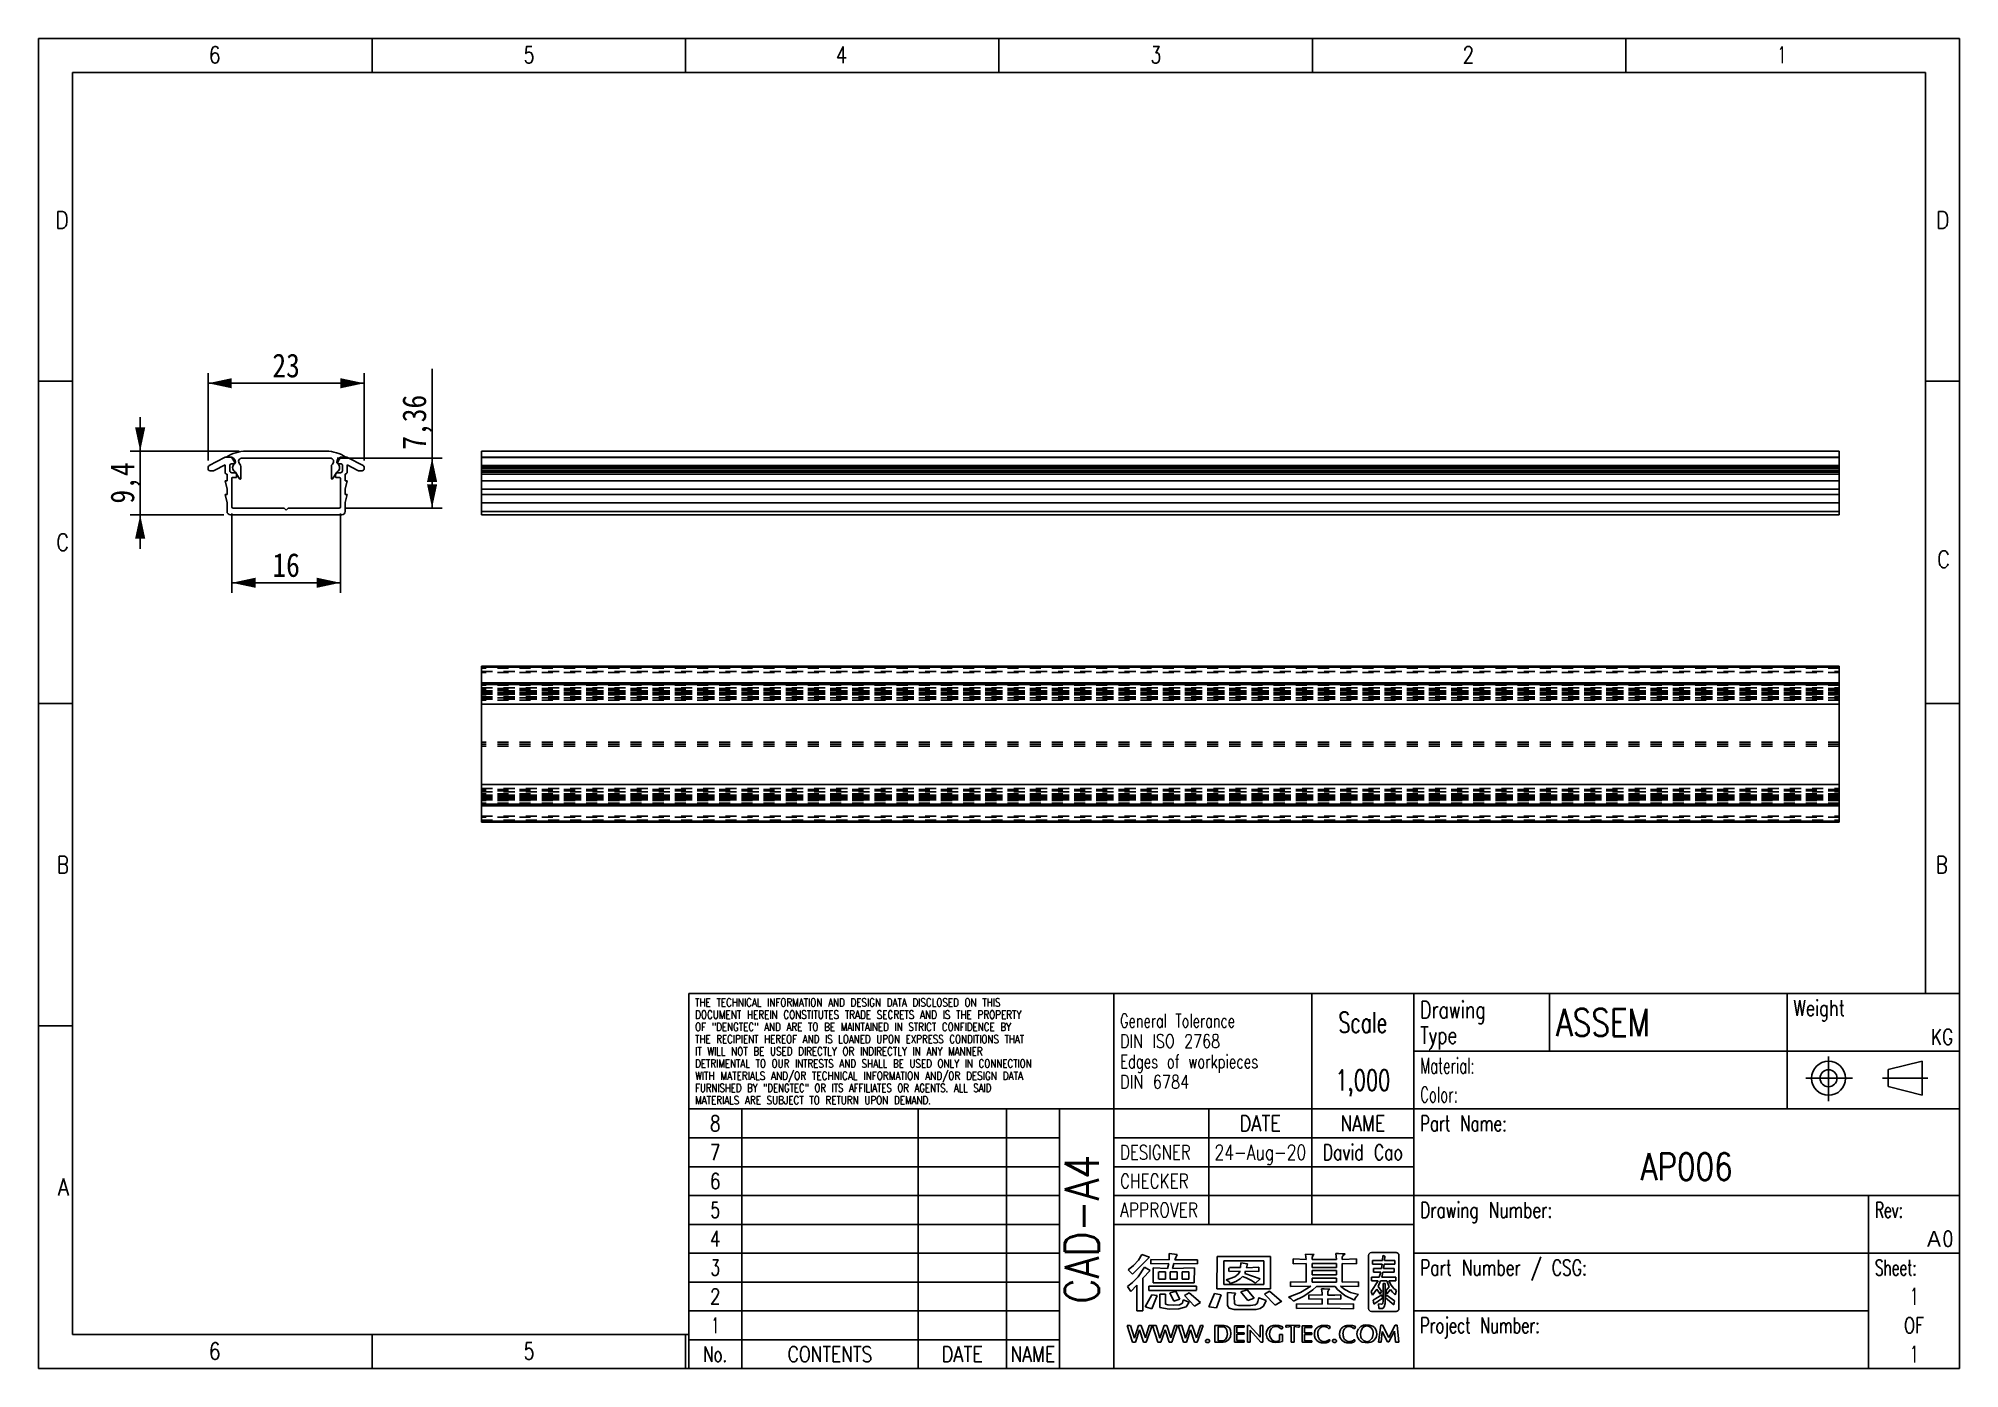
# Model space of a CAD drawing. Extents: x 7 to 290, y 7 to 203.
import ezdxf
from ezdxf.enums import TextEntityAlignment as Align

# ---------------------------------------------------------------- set-up
doc = ezdxf.new("R2010")
doc.units = 0
doc.header["$LTSCALE"] = 16.335
doc.linetypes.add('HIDDEN', pattern=[0.2, 0.1, -0.1])
doc.layers.get('0').update_dxf_attribs({"linetype": 'CONTINUOUS'})
for name, color, linetype in [('AP006-BASE2', 7, 'CONTINUOUS'), ('AP006-BASE3', 7, 'CONTINUOUS'), ('AP006-DIFFUSE2', 7, 'CONTINUOUS'), ('AP006-DIFFUSE3', 7, 'CONTINUOUS'), ('AP0064', 7, 'CONTINUOUS'), ('AP0069', 7, 'CONTINUOUS')]:
    doc.layers.add(name, color=color, linetype=linetype)
doc.styles.get("Standard").update_dxf_attribs({"font": 'SIMHEI.SHX', "width": 0.85})
doc.styles.add('TEXTSTYLE_2', font='TXT.TTF')
doc.styles.add('TEXTSTYLE_3', font='TXT.TTF')
doc.styles.add('TEXTSTYLE_4', font='TXT.TTF')
doc.styles.add('TEXTSTYLE_5', font='TXT.TTF')
doc.styles.add('TEXTSTYLE_6', font='TXT.TTF')
doc.styles.add('TEXTSTYLE_8', font='gdt', dxfattribs={"width": 0.55})
doc.dimstyles.get("Standard").update_dxf_attribs({"dimtxt": 2.5, "dimasz": 2.5, "dimexe": 1.25, "dimexo": 0.625, "dimtad": 1, "dimcen": 2.5, "dimazin": 3, "dimtfac": 1, "dimtmove": 0, "dimatfit": 3})

# ---------------------------------------------------------------- blocks, each defined once
blk = doc.blocks.new('SYMBOL_283_BL0', base_point=(187.39, 17.43))
at = {"layer": 'AP0069', "color": 7}
for p, q in [((168.16, 20.93), (170.65, 23.42)), ((169.05, 22.97), (168.33, 22.19)), ((169.55, 23.8), (169.05, 22.97)), ((170.65, 23.42), (169.55, 23.8)), ((170.87, 23.06), (170.87, 22.42)), ((170.87, 23.06), (173.59, 23.01)), ((173.59, 23.95), (173.59, 23.01)), ((174.73, 23.8), (173.59, 23.95)), ((174.73, 23.8), (174.41, 23.02)), ((174.41, 23.02), (177.74, 23.04)), ((177.74, 23.04), (177.74, 22.43)), ((180.61, 18.76), (180.64, 23.5)), ((180.64, 23.5), (188.5, 23.51)), ((181.62, 22.86), (181.62, 19.39)), ((187.49, 22.86), (181.62, 22.86)), ((187.49, 19.39), (187.49, 22.86)), ((188.5, 23.51), (188.5, 18.75)), ((191.85, 23.16), (193.77, 23.07)), ((191.85, 23.16), (191.85, 22.41)), ((193.65, 23.88), (193.77, 23.07)), ((193.65, 23.88), (194.45, 23.81)), ((194.45, 23.81), (194.93, 23.8)), ((194.71, 23.59), (194.65, 23.39)), ((194.65, 23.39), (194.65, 23.07)), ((194.65, 23.07), (198.21, 23.07)), ((194.93, 23.8), (194.71, 23.59)), ((198.14, 23.98), (198.21, 23.07)), ((198.14, 23.98), (198.49, 23.94)), ((198.49, 23.94), (199.04, 23.9)), ((199.04, 23.9), (199.47, 23.89)), ((199.13, 23.6), (199.06, 23.41)), ((199.06, 23.41), (199.06, 23.07)), ((199.06, 23.07), (201.14, 23.15)), ((199.47, 23.89), (199.13, 23.6)), ((201.14, 23.15), (201.14, 22.41)), ((202.95, 23.68), (202.95, 15.83)), ((207.02, 24.08), (203.35, 24.08)), ((204.98, 22.91), (203.54, 22.91)), ((203.54, 22.91), (203.54, 22.4)), ((205.04, 23.65), (204.98, 22.91)), ((205.04, 23.65), (205.34, 23.57)), ((205.28, 22.91), (205.34, 23.57)), ((206.83, 22.91), (205.28, 22.91)), ((206.83, 22.4), (206.83, 22.91)), ((207.42, 15.83), (207.42, 23.68)), ((168.33, 22.19), (167.52, 21.54)), ((167.52, 21.54), (168.16, 20.93)), ((168.99, 20.51), (168.16, 19.66)), ((169.91, 21.95), (168.99, 20.51)), ((169.67, 20.3), (170.76, 21.45)), ((169.67, 15.53), (169.67, 20.3)), ((169.91, 21.95), (170.76, 21.45)), ((170.88, 22.42), (173.5, 22.48)), ((171.22, 21.83), (171.21, 19.62)), ((173.34, 21.77), (171.22, 21.83)), ((172, 21.25), (172, 20.18)), ((172.02, 21.25), (173.01, 21.25)), ((172.02, 20.18), (173.01, 20.18)), ((173.01, 20.18), (173.01, 21.25)), ((173.5, 22.49), (173.34, 21.77)), ((173.73, 21.25), (173.73, 20.18)), ((173.73, 21.25), (174.72, 21.25)), ((173.73, 20.18), (174.72, 20.18)), ((174.24, 22.48), (174.08, 21.77)), ((177.28, 21.83), (174.08, 21.77)), ((177.74, 22.43), (174.24, 22.48)), ((174.72, 20.18), (174.72, 21.25)), ((175.46, 21.25), (175.46, 20.18)), ((175.47, 21.25), (176.47, 21.25)), ((175.47, 20.18), (176.47, 20.18)), ((176.47, 20.18), (176.47, 21.25)), ((177.28, 21.83), (177.27, 19.62)), ((182.57, 20.25), (181.96, 20.1)), ((181.96, 20.1), (182.35, 19.81)), ((182.37, 21.82), (182.37, 21.31)), ((184.01, 21.36), (182.44, 21.3)), ((182.45, 21.91), (184.09, 21.91)), ((183.26, 20.52), (182.57, 20.25)), ((182.6, 19.54), (183.38, 19.84)), ((183.72, 20.89), (183.26, 20.52)), ((183.38, 19.84), (184.03, 20.23)), ((184.01, 21.36), (183.72, 20.89)), ((184.03, 20.23), (184.38, 20.57)), ((184.13, 22.56), (184.09, 21.91)), ((184.13, 22.56), (185.12, 22.42)), ((184.38, 20.57), (184.89, 20.36)), ((184.82, 21.36), (184.69, 21.03)), ((184.69, 21.03), (186.97, 20.23)), ((186.78, 21.29), (184.82, 21.36)), ((184.89, 20.36), (185.68, 19.97)), ((185.12, 22.42), (184.95, 21.86)), ((184.95, 21.86), (186.78, 21.92)), ((185.68, 19.97), (186.3, 19.6)), ((186.3, 19.6), (186.97, 20.23)), ((186.78, 21.92), (186.78, 21.29)), ((193.77, 22.49), (191.85, 22.41)), ((193.77, 22.49), (193.77, 19.71)), ((198.21, 22.48), (194.65, 22.48)), ((194.65, 22.48), (194.65, 21.91)), ((194.65, 21.91), (198.21, 21.91)), ((198.21, 21.43), (194.65, 21.43)), ((194.65, 21.43), (194.65, 20.8)), ((194.65, 20.8), (198.21, 20.8)), ((198.21, 20.32), (194.65, 20.32)), ((194.65, 20.32), (194.65, 19.71)), ((198.21, 21.91), (198.21, 22.48)), ((198.21, 20.8), (198.21, 21.43)), ((198.21, 19.71), (198.21, 20.32)), ((201.14, 22.41), (199.06, 22.49)), ((199.06, 22.49), (199.06, 19.71)), ((204.36, 19.94), (203.33, 18.35)), ((204.52, 20.45), (203.39, 20.45)), ((203.39, 20.45), (203.39, 19.94)), ((203.39, 19.94), (204.36, 19.94)), ((203.54, 22.4), (204.93, 22.4)), ((203.67, 21.73), (204.83, 21.73)), ((203.67, 21.73), (203.67, 21.22)), ((204.74, 21.22), (203.67, 21.22)), ((204.71, 19.94), (204.34, 19.08)), ((204.74, 21.22), (204.52, 20.45)), ((204.71, 19.94), (205.64, 19.94)), ((204.93, 22.4), (204.83, 21.73)), ((205.05, 21.22), (204.87, 20.45)), ((206.98, 20.45), (204.87, 20.45)), ((206.7, 21.22), (205.05, 21.22)), ((205.23, 22.4), (205.14, 21.73)), ((205.14, 21.73), (206.7, 21.73)), ((205.23, 22.4), (206.83, 22.4)), ((205.64, 19.94), (205.97, 19.03)), ((205.94, 19.94), (206.28, 19.28)), ((205.94, 19.94), (206.98, 19.94)), ((206.7, 21.73), (206.7, 21.22)), ((206.98, 20.45), (206.98, 19.94)), ((168.16, 19.66), (167.42, 19.08)), ((167.42, 19.08), (167.91, 18.37)), ((167.91, 18.37), (168.8, 19.29)), ((168.8, 19.29), (168.8, 15.53)), ((170.99, 17.87), (170.05, 16.1)), ((177.58, 19.14), (170.59, 19.14)), ((170.59, 19.14), (170.59, 18.51)), ((170.59, 18.51), (177.58, 18.52)), ((171.78, 17.76), (170.99, 17.87)), ((171.78, 17.76), (171, 15.82)), ((171.21, 19.62), (177.27, 19.62)), ((172.2, 17.98), (173.01, 17.94)), ((172.2, 17.98), (172.2, 15.98)), ((173.01, 17.94), (173.01, 16.5)), ((173.67, 18.18), (174.55, 18.38)), ((174.24, 16.95), (173.67, 18.18)), ((175.16, 17.21), (174.24, 16.95)), ((174.55, 18.38), (175.16, 17.21)), ((175.62, 17.14), (175.51, 16.65)), ((176.49, 16.8), (175.62, 17.14)), ((175.81, 17.77), (176.53, 18.18)), ((177.32, 16.22), (175.81, 17.77)), ((176.53, 18.18), (178.2, 16.76)), ((177.58, 18.54), (177.58, 19.14)), ((180.24, 18.05), (179.41, 16.12)), ((181.23, 17.87), (180.24, 18.05)), ((180.53, 15.94), (181.22, 17.86)), ((188.5, 18.75), (180.61, 18.76)), ((181.62, 19.39), (187.49, 19.39)), ((182.17, 18.22), (182.18, 16.27)), ((183.35, 18.12), (182.17, 18.22)), ((182.35, 19.81), (182.6, 19.54)), ((183.15, 17.69), (183.35, 18.12)), ((183.18, 16.57), (183.15, 17.69)), ((185.05, 18.61), (184.14, 18.31)), ((184.14, 18.31), (185.15, 17.02)), ((186.09, 17.39), (185.05, 18.61)), ((185.15, 17.02), (186.09, 17.39)), ((186.76, 17.45), (186.64, 16.86)), ((187.87, 17.03), (186.78, 17.44)), ((187.46, 16.22), (187.87, 17.03)), ((188.34, 18.39), (187.6, 17.94)), ((187.6, 17.94), (189.2, 16.35)), ((190.12, 16.9), (188.34, 18.39)), ((192.89, 18.21), (191.15, 17.53)), ((191.15, 17.53), (191.51, 17.33)), ((193.77, 19.71), (191.44, 19.8)), ((191.44, 19.8), (191.44, 19.08)), ((191.44, 19.08), (194.44, 19.16)), ((191.51, 17.33), (191.89, 16.93)), ((191.9, 16.92), (193.39, 17.67)), ((194.44, 19.16), (192.89, 18.21)), ((193.39, 17.67), (194.75, 18.6)), ((194.15, 17.88), (196.09, 17.82)), ((194.15, 17.88), (194.15, 17.22)), ((196.09, 17.29), (194.15, 17.22)), ((194.65, 19.71), (198.21, 19.71)), ((194.75, 18.6), (195.26, 19.09)), ((198.01, 19.09), (195.26, 19.09)), ((196.01, 18.77), (196.08, 18.1)), ((196.01, 18.77), (196.38, 18.74)), ((196.08, 18.1), (196.09, 17.82)), ((196.09, 17.29), (196.09, 16.48)), ((196.38, 18.74), (196.93, 18.72)), ((196.93, 18.72), (197.25, 18.71)), ((196.99, 18.47), (196.93, 18.29)), ((196.93, 18.29), (196.93, 17.82)), ((196.93, 17.82), (197.96, 17.84)), ((198.84, 17.22), (196.93, 17.29)), ((196.93, 17.29), (196.93, 16.48)), ((197.25, 18.71), (196.99, 18.47)), ((197.96, 17.84), (198.84, 17.88)), ((198.34, 18.63), (198.01, 19.09)), ((199.43, 17.78), (198.34, 18.63)), ((198.81, 19.16), (199.42, 18.65)), ((201.45, 19.07), (198.81, 19.16)), ((198.84, 17.88), (198.84, 17.22)), ((201.45, 19.8), (199.06, 19.71)), ((199.42, 18.65), (200.3, 18.21)), ((200.87, 17.06), (199.43, 17.78)), ((200.3, 18.21), (201.47, 17.93)), ((200.97, 17.35), (200.87, 17.06)), ((201.2, 17.68), (200.97, 17.35)), ((201.47, 17.93), (201.2, 17.68)), ((201.45, 19.8), (201.45, 19.07)), ((203.33, 18.35), (203.5, 17.8)), ((204.14, 18.7), (203.5, 17.8)), ((203.61, 17.08), (204.91, 17.88)), ((203.61, 17.08), (203.7, 16.51)), ((204.97, 17.35), (203.7, 16.51)), ((204.66, 17.94), (204.14, 18.7)), ((204.34, 19.08), (204.84, 18.42)), ((204.84, 18.42), (204.66, 17.94)), ((204.91, 17.88), (204.97, 17.35)), ((205.36, 19.54), (205.07, 19.54)), ((205.07, 19.54), (205.07, 16.91)), ((205.36, 19.54), (205.36, 16.57)), ((205.52, 17.89), (205.41, 17.4)), ((205.41, 17.4), (206.65, 16.38)), ((205.97, 19.03), (205.49, 18.46)), ((205.49, 18.46), (205.64, 17.99)), ((206.78, 16.98), (205.52, 17.89)), ((206.19, 18.66), (205.64, 17.99)), ((206.19, 18.66), (206.47, 18.28)), ((206.28, 19.28), (206.66, 18.81)), ((206.47, 18.28), (206.86, 17.87)), ((206.65, 16.38), (206.78, 16.98)), ((206.66, 18.81), (207.04, 18.5)), ((207.04, 18.5), (206.86, 17.87)), ((169.67, 15.53), (168.8, 15.53)), ((170.06, 16.1), (171, 15.82)), ((172.2, 15.98), (173.56, 15.77)), ((173.35, 16.38), (173.01, 16.5)), ((174.24, 16.35), (173.35, 16.38)), ((173.56, 15.77), (175.01, 15.79)), ((175.11, 16.4), (174.24, 16.35)), ((175.01, 15.79), (176.08, 16.12)), ((175.51, 16.65), (175.11, 16.4)), ((176.08, 16.12), (176.49, 16.8)), ((178.2, 16.76), (177.32, 16.22)), ((179.41, 16.12), (180.53, 15.94)), ((182.18, 16.27), (182.39, 15.89)), ((182.39, 15.89), (183.16, 15.69)), ((183.16, 15.69), (186.38, 15.7)), ((183.33, 16.39), (183.18, 16.57)), ((183.77, 16.31), (183.33, 16.39)), ((185.54, 16.3), (183.77, 16.31)), ((186.23, 16.4), (185.54, 16.3)), ((186.51, 16.58), (186.23, 16.4)), ((186.38, 15.7), (186.99, 15.84)), ((186.64, 16.86), (186.51, 16.58)), ((186.99, 15.84), (187.46, 16.22)), ((189.2, 16.35), (190.15, 16.92)), ((196.09, 16.48), (192.32, 16.55)), ((192.32, 16.55), (192.32, 15.83)), ((192.32, 15.83), (196.85, 15.89)), ((196.85, 15.89), (200.73, 15.82)), ((200.73, 16.56), (196.93, 16.48)), ((200.73, 15.82), (200.73, 16.56)), ((203.35, 15.43), (207.02, 15.43)), ((204.86, 16.48), (204.42, 16.54)), ((204.42, 16.54), (204.46, 15.87)), ((204.46, 15.87), (205.02, 15.86)), ((204.98, 16.53), (204.86, 16.48)), ((205.04, 16.65), (204.98, 16.53)), ((205.02, 15.86), (205.24, 16.08)), ((205.07, 16.91), (205.04, 16.65)), ((205.24, 16.08), (205.36, 16.57)), ((167.36, 13.35), (167.81, 13.34)), ((168.16, 10.87), (167.36, 13.35)), ((167.88, 13.34), (168.44, 11.49)), ((168.44, 11.49), (169.07, 13.35)), ((169.2, 12.7), (168.59, 10.87)), ((169.07, 13.35), (169.45, 13.34)), ((169.79, 10.87), (169.2, 12.7)), ((169.45, 13.34), (170.06, 11.52)), ((170.06, 11.52), (170.64, 13.35)), ((171.04, 13.34), (170.19, 10.87)), ((170.64, 13.35), (171.04, 13.34)), ((171.13, 13.35), (171.92, 10.87)), ((171.64, 13.34), (171.13, 13.35)), ((172.2, 11.49), (171.64, 13.34)), ((172.84, 13.34), (172.2, 11.49)), ((172.35, 10.87), (172.97, 12.7)), ((173.21, 13.34), (172.84, 13.34)), ((172.97, 12.7), (173.55, 10.87)), ((173.82, 11.52), (173.21, 13.34)), ((174.41, 13.35), (173.82, 11.52)), ((173.95, 10.87), (174.81, 13.34)), ((174.81, 13.34), (174.41, 13.35)), ((174.89, 13.35), (175.41, 13.34)), ((175.69, 10.87), (174.89, 13.35)), ((175.41, 13.34), (175.97, 11.49)), ((175.97, 11.49), (176.6, 13.35)), ((176.73, 12.7), (176.12, 10.87)), ((176.6, 13.35), (176.97, 13.34)), ((177.31, 10.87), (176.73, 12.7)), ((176.97, 13.34), (177.58, 11.52)), ((177.58, 11.52), (178.17, 13.35)), ((178.57, 13.34), (177.71, 10.87)), ((178.17, 13.35), (178.57, 13.34)), ((181.66, 13.35), (180.31, 13.34)), ((180.31, 13.34), (180.31, 10.9)), ((180.79, 13.17), (180.79, 11.07)), ((181.25, 13.16), (180.79, 13.16)), ((181.7, 13.1), (181.25, 13.16)), ((182.05, 13.27), (181.66, 13.35)), ((181.93, 12.95), (181.7, 13.1)), ((181.86, 11.27), (182.07, 11.65)), ((182.06, 12.66), (181.93, 12.95)), ((182.43, 13), (182.05, 13.27)), ((182.13, 12.31), (182.06, 12.66)), ((182.07, 11.65), (182.14, 12.12)), ((182.14, 12.12), (182.13, 12.31)), ((182.26, 11.2), (182.58, 11.69)), ((182.43, 13), (182.61, 12.63)), ((182.67, 12.21), (182.58, 11.69)), ((182.61, 12.63), (182.67, 12.21)), ((183.17, 13.32), (184.59, 13.32)), ((183.17, 10.9), (183.17, 13.32)), ((184.59, 13.09), (183.53, 13.09)), ((183.53, 13.09), (183.53, 12.29)), ((183.53, 12.29), (184.59, 12.29)), ((184.59, 12.07), (183.53, 12.07)), ((183.53, 12.07), (183.53, 11.12)), ((184.59, 13.32), (184.59, 13.09)), ((184.59, 12.29), (184.59, 12.07)), ((185.11, 10.9), (185.11, 13.34)), ((185.11, 13.34), (185.42, 13.34)), ((185.42, 13.34), (186.97, 11.64)), ((187.06, 10.9), (185.48, 12.66)), ((185.48, 12.66), (185.48, 10.9)), ((186.97, 11.64), (186.97, 13.34)), ((186.97, 13.34), (187.34, 13.34)), ((187.34, 13.34), (187.34, 10.9)), ((187.9, 12.42), (187.86, 12.07)), ((187.86, 12.07), (188.01, 11.46)), ((188.14, 12.93), (187.9, 12.42)), ((188.01, 11.46), (188.35, 11.07)), ((188.56, 13.24), (188.14, 12.93)), ((188.38, 12.35), (188.36, 12.11)), ((188.36, 12.11), (188.41, 11.75)), ((188.45, 12.6), (188.38, 12.35)), ((188.41, 11.75), (188.52, 11.48)), ((188.59, 12.85), (188.45, 12.6)), ((188.52, 11.48), (188.73, 11.21)), ((188.91, 13.35), (188.56, 13.24)), ((188.85, 13.08), (188.59, 12.85)), ((189.25, 13.21), (188.85, 13.08)), ((189.19, 13.39), (188.91, 13.35)), ((189.19, 13.39), (189.74, 13.36)), ((189.56, 13.18), (189.25, 13.21)), ((190.07, 12.87), (189.56, 13.18)), ((189.74, 13.36), (190.31, 13.17)), ((189.83, 11.12), (189.83, 12.04)), ((189.83, 12.04), (190.28, 12.04)), ((190.2, 12.87), (190.07, 12.87)), ((190.31, 13.17), (190.2, 12.87)), ((190.28, 12.04), (190.28, 11.01)), ((190.73, 13.37), (192.78, 13.38)), ((190.73, 13.37), (190.73, 13.12)), ((190.73, 13.12), (190.87, 13.11)), ((190.87, 13.11), (191.53, 13.19)), ((191.53, 13.19), (191.53, 10.87)), ((191.99, 10.87), (191.99, 13.19)), ((191.99, 13.19), (192.64, 13.12)), ((192.64, 13.12), (192.78, 13.11)), ((192.78, 13.38), (192.78, 13.13)), ((193.15, 13.28), (194.57, 13.28)), ((193.15, 10.87), (193.15, 13.28)), ((194.57, 13.05), (193.52, 13.05)), ((193.52, 13.05), (193.52, 12.26)), ((193.52, 12.26), (194.57, 12.26)), ((194.57, 12.03), (193.52, 12.03)), ((193.52, 12.03), (193.52, 11.09)), ((194.57, 13.28), (194.57, 13.05)), ((194.57, 12.26), (194.57, 12.03)), ((194.95, 12.1), (194.95, 12.09)), ((195.47, 12.09), (195.47, 12.14)), ((196.43, 13.37), (196.29, 13.37)), ((196.36, 13.22), (196.38, 13.22)), ((196.38, 13.22), (196.42, 13.22)), ((196.42, 13.22), (196.46, 13.21)), ((196.46, 13.21), (196.61, 13.17)), ((196.73, 13.36), (196.58, 13.37)), ((196.88, 13.34), (196.73, 13.36)), ((196.9, 13.03), (197.03, 12.92)), ((197.03, 12.92), (197.2, 12.92)), ((197.2, 12.92), (197.29, 13.2)), ((198.66, 12.1), (198.66, 12.09)), ((199.18, 12.09), (199.18, 12.14)), ((200.14, 13.37), (200, 13.37)), ((200.07, 13.22), (200.09, 13.22)), ((200.09, 13.22), (200.13, 13.22)), ((200.13, 13.22), (200.17, 13.21)), ((200.17, 13.21), (200.32, 13.17)), ((200.44, 13.36), (200.29, 13.37)), ((200.59, 13.34), (200.44, 13.36)), ((200.61, 13.03), (200.74, 12.92)), ((200.74, 12.92), (200.91, 12.92)), ((200.91, 12.92), (201, 13.2)), ((201.27, 12.47), (201.22, 12.09)), ((201.22, 12.09), (201.24, 11.86)), ((201.24, 11.86), (201.3, 11.61)), ((201.47, 12.88), (201.27, 12.47)), ((201.3, 11.61), (201.53, 11.24)), ((201.49, 12.9), (201.79, 13.2)), ((201.74, 12.11), (201.86, 12.61)), ((201.81, 11.62), (201.74, 12.11)), ((201.79, 13.2), (202.18, 13.38)), ((201.81, 11.62), (201.9, 11.42)), ((201.86, 12.61), (202.11, 13.03)), ((202.17, 11.13), (201.9, 11.42)), ((202.36, 13.21), (202.11, 13.03)), ((202.18, 13.38), (202.56, 13.43)), ((202.67, 13.28), (202.36, 13.21)), ((203.05, 13.4), (202.56, 13.43)), ((202.67, 13.28), (203.05, 13.19)), ((203.43, 11.43), (203.03, 11.04)), ((203.57, 13.24), (203.05, 13.4)), ((203.26, 13.04), (203.05, 13.19)), ((203.46, 12.81), (203.26, 13.04)), ((203.52, 11.62), (203.43, 11.43)), ((203.46, 12.81), (203.55, 12.61)), ((203.62, 12.11), (203.52, 11.62)), ((203.55, 12.61), (203.61, 12.36)), ((203.57, 13.24), (203.8, 13.03)), ((203.61, 12.36), (203.62, 12.11)), ((203.72, 11.15), (204.04, 11.58)), ((203.8, 13.03), (203.94, 12.84)), ((204.09, 12.48), (203.94, 12.84)), ((204.04, 11.58), (204.14, 12.04)), ((204.14, 12.04), (204.09, 12.48)), ((204.39, 10.87), (204.74, 13.38)), ((204.74, 13.38), (204.99, 13.38)), ((204.94, 12.48), (204.79, 10.87)), ((205.73, 10.93), (204.94, 12.48)), ((204.99, 13.38), (205.92, 11.6)), ((205.92, 11.6), (206.87, 13.38)), ((206.75, 12.51), (205.93, 10.93)), ((206.9, 10.87), (206.75, 12.51)), ((206.87, 13.38), (207.13, 13.38)), ((207.13, 13.38), (207.42, 10.87)), ((168.59, 10.87), (168.16, 10.87)), ((170.19, 10.87), (169.79, 10.87)), ((171.92, 10.87), (172.35, 10.87)), ((173.55, 10.87), (173.95, 10.87)), ((176.12, 10.87), (175.69, 10.87)), ((177.71, 10.87), (177.31, 10.87)), ((178.91, 11.03), (178.96, 11.19)), ((178.99, 10.89), (178.91, 11.03)), ((178.96, 11.19), (179.13, 11.29)), ((179.13, 10.84), (178.99, 10.89)), ((179.13, 11.29), (179.29, 11.3)), ((179.36, 10.85), (179.13, 10.84)), ((179.29, 11.3), (179.44, 11.22)), ((179.49, 10.96), (179.36, 10.85)), ((179.44, 11.22), (179.51, 11.11)), ((179.51, 11.11), (179.49, 10.96)), ((180.31, 10.9), (181.48, 10.9)), ((180.79, 11.07), (181.17, 11.07)), ((181.17, 11.07), (181.56, 11.11)), ((181.51, 10.9), (181.83, 10.95)), ((181.56, 11.11), (181.86, 11.27)), ((181.83, 10.95), (182.26, 11.2)), ((184.59, 10.9), (183.17, 10.9)), ((183.53, 11.12), (184.59, 11.12)), ((184.59, 11.12), (184.59, 10.9)), ((185.48, 10.9), (185.11, 10.9)), ((187.34, 10.9), (187.06, 10.9)), ((188.35, 11.07), (188.83, 10.88)), ((189.04, 11.03), (188.73, 11.21)), ((188.83, 10.88), (189.22, 10.85)), ((189.33, 10.98), (189.04, 11.03)), ((189.8, 10.89), (189.22, 10.85)), ((189.59, 11.02), (189.33, 10.98)), ((189.59, 11.02), (189.83, 11.12)), ((190.28, 11.01), (189.8, 10.89)), ((191.53, 10.87), (191.99, 10.87)), ((194.57, 10.87), (193.15, 10.87)), ((193.52, 11.09), (194.57, 11.09)), ((194.57, 11.09), (194.57, 10.87)), ((196.25, 10.78), (196.4, 10.78)), ((196.4, 10.78), (196.5, 10.79)), ((196.5, 10.79), (196.6, 10.8)), ((196.6, 10.8), (196.7, 10.81)), ((196.7, 10.81), (196.8, 10.84)), ((196.8, 10.84), (196.83, 10.84)), ((196.83, 10.84), (196.85, 10.85)), ((196.85, 10.85), (197, 10.9)), ((197, 10.9), (197.06, 10.92)), ((197.06, 10.92), (197.11, 10.95)), ((197.23, 11.23), (197.09, 11.23)), ((197.11, 10.95), (197.15, 10.98)), ((197.15, 10.98), (197.2, 11.01)), ((197.2, 11.01), (197.23, 11.23)), ((197.64, 10.99), (197.65, 11.15)), ((197.71, 10.89), (197.64, 10.99)), ((197.65, 11.15), (197.74, 11.26)), ((197.85, 10.84), (197.71, 10.89)), ((197.74, 11.26), (197.85, 11.29)), ((197.85, 11.29), (198.01, 11.3)), ((198, 10.84), (197.85, 10.84)), ((198.08, 10.85), (198, 10.84)), ((198.01, 11.3), (198.13, 11.25)), ((198.18, 10.92), (198.08, 10.85)), ((198.13, 11.25), (198.21, 11.15)), ((198.23, 11.06), (198.18, 10.92)), ((198.21, 11.15), (198.23, 11.06)), ((199.96, 10.78), (200.11, 10.78)), ((200.11, 10.78), (200.21, 10.79)), ((200.21, 10.79), (200.31, 10.8)), ((200.31, 10.8), (200.41, 10.81)), ((200.41, 10.81), (200.51, 10.84)), ((200.51, 10.84), (200.54, 10.84)), ((200.54, 10.84), (200.56, 10.85)), ((200.56, 10.85), (200.71, 10.9)), ((200.71, 10.9), (200.77, 10.92)), ((200.77, 10.92), (200.82, 10.95)), ((200.94, 11.23), (200.8, 11.23)), ((200.82, 10.95), (200.86, 10.98)), ((200.86, 10.98), (200.91, 11.01)), ((200.91, 11.01), (200.94, 11.23)), ((201.53, 11.24), (201.68, 11.11)), ((201.68, 11.11), (202.01, 10.91)), ((202.01, 10.91), (202.43, 10.82)), ((202.69, 10.95), (202.17, 11.13)), ((202.43, 10.82), (202.78, 10.81)), ((203.03, 11.04), (202.69, 10.95)), ((202.78, 10.81), (203.27, 10.89)), ((203.27, 10.89), (203.51, 11)), ((203.51, 11), (203.72, 11.15)), ((204.39, 10.87), (204.79, 10.87)), ((205.93, 10.93), (205.73, 10.93)), ((206.9, 10.87), (207.42, 10.87))]:
    blk.add_line(p, q, dxfattribs=at)
for centre, radius, start, end in [((203.35, 23.68), 0.399, 90, 180), ((207.02, 23.68), 0.399, 0, 90), ((203.35, 15.83), 0.399, 180, 270), ((207.02, 15.83), 0.399, 270, 360), ((196.2, 12.1), 1.25, 158.0467, 180.3952), ((196.41, 12.07), 1.46, 179.1046, 200.8922), ((196.3, 12.05), 1.37, 136.7287, 157.5392), ((196.18, 12.02), 1.23, 202.8963, 250.0701), ((196.15, 12.19), 1.16, 111.1471, 136.841), ((196.74, 12.16), 1.28, 160.119, 180.9693), ((197.21, 12.1), 1.74, 180.1894, 197.9684), ((196.45, 12.25), 0.969, 135.1351, 159.4747), ((196.29, 11.8), 0.776, 197.9155, 229.0523), ((196.27, 11.85), 1.52, 89.1542, 110.4525), ((196.45, 12.26), 0.968, 95.5685, 135.5687), ((196.49, 13.71), 0.345, 260.9564, 273.018), ((196.56, 13.74), 0.375, 261.6919, 272.7717), ((196.29, 12.19), 1.04, 63.4314, 72.1964), ((196.29, 12.18), 1.05, 54.3712, 63.3981), ((196.68, 12.03), 1.32, 68.5873, 81.3424), ((196.85, 12.49), 0.84, 58.0891, 67.5455), ((199.91, 12.1), 1.25, 158.0467, 180.3952), ((200.12, 12.07), 1.46, 179.1046, 200.8922), ((200.01, 12.05), 1.37, 136.7287, 157.5392), ((199.89, 12.02), 1.23, 202.8963, 250.0701), ((199.86, 12.19), 1.16, 111.1471, 136.841), ((200.45, 12.16), 1.28, 160.119, 180.9693), ((200.92, 12.1), 1.74, 180.1894, 197.9684), ((200.16, 12.25), 0.969, 135.1351, 159.4747), ((200, 11.8), 0.776, 197.9155, 229.0523), ((199.98, 11.85), 1.52, 89.1542, 110.4525), ((200.16, 12.26), 0.968, 95.5685, 135.5687), ((200.2, 13.71), 0.345, 260.9564, 273.018), ((200.27, 13.74), 0.375, 261.6919, 272.7717), ((200, 12.18), 1.04, 54.329, 72.1869), ((200.39, 12.03), 1.32, 68.5873, 81.3424), ((200.56, 12.49), 0.84, 58.0891, 67.5455), ((196.24, 12.21), 1.42, 250.2982, 270.5014), ((196.51, 12.06), 1.11, 229.1447, 246.9842), ((196.46, 11.94), 0.989, 247.3414, 266.3689), ((196.29, 12.27), 1.31, 274.3561, 282.4978), ((196.34, 12.08), 1.13, 282.3564, 291.9904), ((196.33, 12.15), 1.19, 290.9261, 300.3826), ((196.4, 12.05), 1.07, 300.1226, 310.0864), ((199.95, 12.21), 1.42, 250.2982, 270.5014), ((200.22, 12.06), 1.11, 229.1447, 246.9842), ((200.17, 11.94), 0.989, 247.3414, 266.3689), ((200, 12.27), 1.31, 274.3561, 282.4978), ((200.05, 12.08), 1.13, 282.3564, 291.9904), ((200.04, 12.15), 1.19, 290.9261, 300.3826), ((200.11, 12.05), 1.07, 300.1226, 310.0864)]:
    blk.add_arc(centre, radius, start, end, dxfattribs=at)
blk = doc.blocks.new('_FILLED')
at = {"color": 0, "linetype": 'BYBLOCK'}
blk.add_solid([(0, 0), (-1, 0.214), (-1, -0.214)], dxfattribs=at)
blk = doc.blocks.new('*D0')
at = {"layer": 'AP0064', "color": 3}
for p, q in [((31.99, 140.8), (31.99, 153.69)), ((54.99, 140.8), (54.99, 153.69)), ((31.99, 152.19), (43.49, 152.19)), ((54.99, 152.19), (43.49, 152.19))]:
    blk.add_line(p, q, dxfattribs=at)
at = {"layer": 'AP0064', "color": 3, "xscale": 3.5, "yscale": 3.5, "zscale": 3.5, "rotation": 180}
blk.add_blockref('_FILLED', (31.99, 152.19), dxfattribs=at)
at = {"layer": 'AP0064', "color": 3, "xscale": 3.5, "yscale": 3.5, "zscale": 3.5}
blk.add_blockref('_FILLED', (54.99, 152.19), dxfattribs=at)
at = {"layer": 'AP0064', "color": 3, "width": 0.85}
blk.add_text('23', height=3.5, dxfattribs=at).set_placement((43.49, 153.06), align=Align.CENTER)
blk = doc.blocks.new('*D1')
at = {"layer": 'AP0064', "color": 3}
for p, q in [((21.99, 142.19), (21.99, 147.19)), ((21.99, 147.19), (21.99, 137.49)), ((36.57, 142.19), (20.49, 142.19)), ((21.99, 127.79), (21.99, 137.49)), ((34.29, 132.79), (20.49, 132.79)), ((21.99, 132.79), (21.99, 127.79))]:
    blk.add_line(p, q, dxfattribs=at)
at = {"layer": 'AP0064', "color": 3, "xscale": 3.5, "yscale": 3.5, "zscale": 3.5}
for p, rotation in [((21.99, 142.19), 270), ((21.99, 132.79), 90)]:
    blk.add_blockref('_FILLED', p, dxfattribs=dict(at, rotation=rotation))
at = {"layer": 'AP0064', "color": 3, "width": 0.85}
blk.add_text('9,4', height=3.5, rotation=90, dxfattribs=at).set_placement((21.11, 137.49), align=Align.CENTER)
blk = doc.blocks.new('*D2')
at = {"layer": 'AP0064', "color": 3}
for p, q in [((35.49, 133), (35.49, 121.29)), ((51.49, 133), (51.49, 121.29)), ((35.49, 122.79), (43.49, 122.79)), ((51.49, 122.79), (43.49, 122.79))]:
    blk.add_line(p, q, dxfattribs=at)
at = {"layer": 'AP0064', "color": 3, "xscale": 3.5, "yscale": 3.5, "zscale": 3.5, "rotation": 180}
blk.add_blockref('_FILLED', (35.49, 122.79), dxfattribs=at)
at = {"layer": 'AP0064', "color": 3, "xscale": 3.5, "yscale": 3.5, "zscale": 3.5}
blk.add_blockref('_FILLED', (51.49, 122.79), dxfattribs=at)
at = {"layer": 'AP0064', "color": 3, "width": 0.85}
blk.add_text('16', height=3.5, dxfattribs=at).set_placement((43.49, 123.66), align=Align.CENTER)
blk = doc.blocks.new('*D3')
at = {"layer": 'AP0064', "color": 3}
for p, q in [((64.99, 137.48), (64.99, 154.29)), ((50.99, 141.15), (66.49, 141.15)), ((64.99, 141.15), (64.99, 137.48)), ((64.99, 133.8), (64.99, 137.48)), ((52.29, 133.8), (66.49, 133.8))]:
    blk.add_line(p, q, dxfattribs=at)
at = {"layer": 'AP0064', "color": 3, "xscale": 3.5, "yscale": 3.5, "zscale": 3.5}
for p, rotation in [((64.99, 141.15), 90), ((64.99, 133.8), 270)]:
    blk.add_blockref('_FILLED', p, dxfattribs=dict(at, rotation=rotation))
at = {"layer": 'AP0064', "color": 3, "width": 0.85}
blk.add_text('7,36', height=3.5, rotation=90, dxfattribs=at).set_placement((64.11, 142.39))

msp = doc.modelspace()

# ---------------------------------------------------------------- linework, layer by layer
at = {"layer": 'AP006-BASE2', "color": 7}
for p, q in [((31.986, 139.801), (31.986, 139.596)), ((34.431, 141.262), (32.147, 140.067)), ((32.286, 139.296), (32.731, 139.296)), ((32.87, 139.331), (34.486, 140.162)), ((34.486, 140.162), (34.486, 139.086)), ((35.457, 141.296), (34.57, 141.296)), ((34.786, 138.786), (34.786, 137.786)), ((35.186, 139.296), (35.186, 140.096)), ((35.386, 140.296), (35.688, 140.296)), ((35.861, 140.596), (35.457, 141.296)), ((35.886, 138.996), (35.486, 138.996)), ((36.186, 138.396), (36.186, 138.696)), ((50.786, 138.696), (50.786, 138.396)), ((51.486, 138.996), (51.086, 138.996)), ((51.515, 141.296), (51.111, 140.596)), ((51.284, 140.296), (51.586, 140.296)), ((52.402, 141.296), (51.515, 141.296)), ((51.786, 140.096), (51.786, 139.296)), ((52.186, 137.796), (52.186, 138.796)), ((52.486, 140.162), (54.076, 139.331)), ((52.486, 139.096), (52.486, 140.162)), ((54.825, 140.067), (52.541, 141.262)), ((54.215, 139.296), (54.686, 139.296)), ((54.986, 139.596), (54.986, 139.801)), ((72.264, 132.786), (72.264, 141.296)), ((272.264, 141.296), (72.264, 141.296)), ((72.264, 141.262), (272.264, 141.262)), ((272.264, 140.067), (72.264, 140.067)), ((72.264, 139.801), (272.264, 139.801)), ((272.264, 139.596), (72.264, 139.596)), ((72.264, 139.296), (272.264, 139.296)), ((272.264, 139.086), (72.264, 139.086)), ((72.264, 138.786), (272.264, 138.786)), ((272.264, 141.296), (272.264, 132.786)), ((34.486, 137.786), (34.786, 136.586)), ((34.786, 137.786), (34.486, 137.786)), ((34.786, 136.586), (34.786, 135.786)), ((35.486, 133.996), (35.486, 138.196)), ((35.586, 138.296), (36.086, 138.296)), ((50.886, 138.296), (51.386, 138.296)), ((51.486, 138.196), (51.486, 133.996)), ((52.486, 137.796), (52.186, 137.796)), ((52.186, 136.596), (52.486, 137.796)), ((52.186, 135.796), (52.186, 136.596)), ((272.264, 137.786), (72.264, 137.786)), ((272.264, 136.586), (72.264, 136.586)), ((34.486, 135.786), (34.786, 134.586)), ((34.786, 135.786), (34.486, 135.786)), ((34.786, 134.586), (34.786, 133.286)), ((43.186, 133.796), (35.686, 133.796)), ((43.486, 133.496), (43.186, 133.796)), ((43.786, 133.796), (43.486, 133.496)), ((51.286, 133.796), (43.786, 133.796)), ((52.486, 135.796), (52.186, 135.796)), ((52.186, 134.596), (52.486, 135.796)), ((52.186, 133.296), (52.186, 134.596)), ((272.264, 135.786), (72.264, 135.786)), ((272.264, 134.586), (72.264, 134.586)), ((272.264, 133.286), (72.264, 133.286)), ((35.286, 132.786), (51.686, 132.796)), ((72.264, 132.786), (272.264, 132.786)), ((72.264, 107.799), (72.264, 110.493)), ((272.264, 110.493), (72.264, 110.493)), ((272.264, 110.493), (272.264, 107.799)), ((72.264, 110.332), (272.264, 110.332)), ((272.264, 108.048), (72.264, 108.048)), ((72.264, 107.909), (272.264, 107.909)), ((72.264, 87.493), (72.264, 90.186)), ((272.264, 90.076), (72.264, 90.076)), ((72.264, 89.937), (272.264, 89.937)), ((272.264, 90.186), (272.264, 87.493)), ((272.264, 87.654), (72.264, 87.654)), ((72.264, 87.493), (272.264, 87.493))]:
    msp.add_line(p, q, dxfattribs=at)
for centre, radius, start, end in [((32.286, 139.801), 0.3, 117.62393, 180), ((32.286, 139.596), 0.3, 180, 270), ((32.731, 139.596), 0.3, 270, 297.62393), ((34.57, 140.996), 0.3, 90, 117.62393), ((34.786, 139.086), 0.3, 180, 270), ((35.386, 140.096), 0.2, 90, 180), ((35.486, 139.296), 0.3, 180, 270), ((35.688, 140.496), 0.2, 270, 30), ((35.886, 138.696), 0.3, 0, 90), ((51.086, 138.696), 0.3, 90, 180), ((51.284, 140.496), 0.2, 150, 270), ((51.486, 139.296), 0.3, 270, 360), ((51.586, 140.096), 0.2, 0, 90), ((52.186, 139.096), 0.3, 270, 0), ((52.402, 140.996), 0.3, 62.37607, 90), ((54.215, 139.596), 0.3, 242.37607, 270), ((54.686, 139.596), 0.3, 270, 0), ((54.686, 139.801), 0.3, 0, 62.37607), ((35.586, 138.196), 0.1, 90, 180), ((36.086, 138.396), 0.1, 270, 360), ((50.886, 138.396), 0.1, 180, 270), ((51.386, 138.196), 0.1, 0, 90), ((35.286, 133.286), 0.5, 180, 270), ((35.686, 133.996), 0.2, 180, 270), ((51.286, 133.996), 0.2, 270, 360), ((51.686, 133.296), 0.5, 270, 0)]:
    msp.add_arc(centre, radius, start, end, dxfattribs=at)
at = {"layer": 'AP006-BASE3', "color": 8, "linetype": 'HIDDEN'}
for p, q in [((272.264, 110.193), (72.264, 110.193)), ((72.264, 109.721), (272.264, 109.721)), ((272.264, 109.582), (72.264, 109.582)), ((272.264, 107.993), (72.264, 107.993)), ((72.264, 90.186), (72.264, 107.799)), ((272.264, 107.693), (72.264, 107.693)), ((272.264, 107.799), (272.264, 90.186)), ((72.264, 107.293), (272.264, 107.293)), ((272.264, 107.193), (72.264, 107.193)), ((272.264, 107.093), (72.264, 107.093)), ((272.264, 107.022), (72.264, 107.022)), ((272.264, 106.993), (72.264, 106.993)), ((272.264, 106.893), (72.264, 106.893)), ((72.264, 106.791), (272.264, 106.791)), ((272.264, 106.618), (72.264, 106.618)), ((72.264, 106.591), (272.264, 106.591)), ((72.264, 106.393), (272.264, 106.393)), ((272.264, 106.293), (72.264, 106.293)), ((272.264, 99.293), (72.264, 99.293)), ((272.264, 98.993), (72.264, 98.993)), ((272.264, 98.693), (72.264, 98.693)), ((272.264, 91.693), (72.264, 91.693)), ((272.264, 91.593), (72.264, 91.593)), ((72.264, 91.393), (272.264, 91.393)), ((72.264, 91.368), (272.264, 91.368)), ((272.264, 91.193), (72.264, 91.193)), ((72.264, 91.093), (272.264, 91.093)), ((272.264, 90.993), (72.264, 90.993)), ((272.264, 90.964), (72.264, 90.964)), ((72.264, 90.893), (272.264, 90.893)), ((72.264, 90.793), (272.264, 90.793)), ((272.264, 90.693), (72.264, 90.693)), ((272.264, 90.293), (72.264, 90.293)), ((272.264, 89.993), (72.264, 89.993)), ((72.264, 88.377), (272.264, 88.377)), ((272.264, 88.238), (72.264, 88.238)), ((72.264, 87.793), (272.264, 87.793))]:
    msp.add_line(p, q, dxfattribs=at)
at = {"layer": 'AP006-DIFFUSE2', "color": 7}
for p, q in [((49.4, 142.186), (37.572, 142.186)), ((72.264, 141.296), (72.264, 142.186)), ((272.264, 142.186), (72.264, 142.186)), ((272.264, 142.186), (272.264, 141.296)), ((34.68, 141.296), (35.515, 141.296)), ((35.515, 141.296), (35.627, 141.219)), ((36.008, 139.094), (36.635, 138.106)), ((36.819, 138.168), (36.819, 139.909)), ((36.986, 141.154), (49.986, 141.154)), ((50.153, 139.909), (50.153, 138.168)), ((50.337, 138.106), (50.963, 139.094)), ((51.344, 141.219), (51.457, 141.296)), ((51.457, 141.296), (52.292, 141.296)), ((72.264, 90.186), (72.264, 107.799)), ((272.264, 107.799), (72.264, 107.799)), ((272.264, 107.799), (272.264, 90.186)), ((72.264, 104.906), (272.264, 104.906)), ((272.264, 93.079), (72.264, 93.079)), ((72.264, 90.186), (272.264, 90.186))]:
    msp.add_line(p, q, dxfattribs=at)
for centre, radius, start, end in [((37.693, 136.647), 5.541, 91.25016, 122.94896), ((49.279, 136.647), 5.541, 57.05104, 88.74984), ((36.303, 139.769), 0.7, 125.93406, 236.73951), ((35.219, 140.531), 0.8, 5.57149, 59.3017), ((35.717, 140.579), 0.3, 305.93406, 5.72081), ((35.755, 138.933), 0.3, 32.39137, 56.73951), ((36.986, 140.654), 0.5, 90, 228.18597), ((36.319, 139.909), 0.5, 0, 48.18597), ((49.986, 140.654), 0.5, 311.81403, 90), ((50.653, 139.909), 0.5, 131.81403, 180), ((51.255, 140.579), 0.3, 174.51804, 231.32284), ((51.753, 140.531), 0.8, 120.6983, 174.51804), ((51.217, 138.933), 0.3, 123.26049, 147.60863), ((50.668, 139.769), 0.7, 303.26049, 55.22666), ((36.72, 138.159), 0.1, 212.39137, 5.15478), ((50.252, 138.159), 0.1, 174.84522, 327.60863)]:
    msp.add_arc(centre, radius, start, end, dxfattribs=at)
at = {"layer": 'AP006-DIFFUSE3', "color": 8, "linetype": 'HIDDEN'}
for p, q in [((272.264, 106.964), (72.264, 106.964)), ((72.264, 106.875), (272.264, 106.875)), ((72.264, 106.851), (272.264, 106.851)), ((272.264, 106.586), (72.264, 106.586)), ((272.264, 106.559), (72.264, 106.559)), ((272.264, 106.47), (72.264, 106.47)), ((72.264, 106.462), (272.264, 106.462)), ((72.264, 105.993), (272.264, 105.993)), ((72.264, 105.843), (272.264, 105.843)), ((272.264, 105.826), (72.264, 105.826)), ((72.264, 105.659), (272.264, 105.659)), ((272.264, 105.493), (72.264, 105.493)), ((72.264, 92.493), (272.264, 92.493)), ((272.264, 92.326), (72.264, 92.326)), ((272.264, 92.159), (72.264, 92.159)), ((272.264, 92.142), (72.264, 92.142)), ((72.264, 91.993), (272.264, 91.993)), ((272.264, 91.522), (72.264, 91.522)), ((72.264, 91.515), (272.264, 91.515)), ((272.264, 91.426), (72.264, 91.426)), ((272.264, 91.399), (72.264, 91.399)), ((272.264, 91.134), (72.264, 91.134)), ((72.264, 91.11), (272.264, 91.11)), ((272.264, 91.022), (72.264, 91.022))]:
    msp.add_line(p, q, dxfattribs=at)
at = {"layer": 'AP0069', "color": 7}
for p, q in [((7, 7), (7, 203)), ((7, 203), (290, 203)), ((56.167, 198), (56.167, 203)), ((102.333, 198), (102.333, 203)), ((148.5, 198), (148.5, 203)), ((194.667, 203), (194.667, 198)), ((240.833, 198), (240.833, 203)), ((290, 7), (290, 203)), ((12, 12), (12, 198)), ((12, 198), (285, 198)), ((285, 62.25), (285, 198)), ((12, 152.5), (7, 152.5)), ((285, 152.5), (290, 152.5)), ((12, 105), (7, 105)), ((285, 105), (290, 105)), ((12, 57.5), (7, 57.5)), ((12, 12), (102.8, 12)), ((56.167, 12), (56.167, 7)), ((102.333, 12), (102.333, 7)), ((7, 7), (290, 7))]:
    msp.add_line(p, q, dxfattribs=at)
at = {"layer": 'AP0069', "color": 3}
for p, q in [((102.8, 62.25), (290, 62.25)), ((102.8, 62.25), (102.8, 7)), ((165.4, 62.25), (165.4, 7)), ((194.6, 62.25), (194.6, 28.25)), ((209.6, 62.25), (209.6, 7)), ((229.6, 62.25), (229.6, 53.75)), ((264.6, 62.25), (264.6, 45.25)), ((290, 62.25), (290, 7)), ((209.6, 53.75), (290, 53.75)), ((270.715, 46.413), (270.699, 52.981)), ((279.497, 51.061), (284.497, 52.311)), ((279.497, 51.061), (279.497, 48.561)), ((284.497, 52.311), (284.497, 47.311)), ((274.217, 49.776), (267.364, 49.776)), ((285.302, 49.776), (278.651, 49.776)), ((279.497, 48.561), (284.497, 47.311)), ((102.8, 45.25), (290, 45.25)), ((110.6, 45.25), (110.6, 7)), ((136.6, 45.25), (136.6, 7)), ((149.6, 45.25), (149.6, 7)), ((157.4, 45.25), (157.4, 7)), ((179.4, 45.25), (179.4, 28.25)), ((102.8, 41), (157.4, 41)), ((165.4, 41), (209.6, 41)), ((102.8, 36.75), (157.4, 36.75)), ((165.4, 36.75), (209.6, 36.75)), ((102.8, 32.5), (157.4, 32.5)), ((165.4, 32.5), (290, 32.5)), ((276.6, 32.5), (276.6, 7)), ((102.8, 28.25), (157.4, 28.25)), ((165.4, 28.25), (209.6, 28.25)), ((102.8, 24), (157.4, 24)), ((209.6, 24), (290, 24)), ((102.8, 19.75), (157.4, 19.75)), ((102.8, 15.5), (157.4, 15.5)), ((209.6, 15.5), (276.6, 15.5)), ((102.8, 11.25), (157.4, 11.25)), ((102.8, 7), (290, 7))]:
    msp.add_line(p, q, dxfattribs=at)
for radius in [2.5, 1.25]:
    msp.add_circle((270.694, 49.776), radius, dxfattribs=at)

# ---------------------------------------------------------------- block references
at = {"layer": 'AP0069', "color": 7}
msp.add_blockref('SYMBOL_283_BL0', (187.391, 17.432), dxfattribs=at)

# ---------------------------------------------------------------- texts
at = {"layer": 'AP0069', "color": 7, "style": 'TEXTSTYLE_2'}
for s, width, p in [('6', 0.785714, (33.817, 199.329)), ('4', 0.785714, (126.15, 199.329)), ('2', 0.785714, (218.484, 199.329)), ('D', 0.904762, (11.5, 175)), ('C', 0.833333, (11.5, 127.5)), ('B', 0.785714, (11.5, 80)), ('A', 0.857143, (11.5, 32.5)), ('6', 0.785714, (33.817, 8.329))]:
    msp.add_text(s, height=2.5, dxfattribs=dict(at, width=width)).set_placement(p, align=Align.RIGHT)
for s, width, p in [('5', 0.714286, (78.516, 199.329)), ('3', 0.714286, (170.85, 199.329)), ('1', 0.571429, (263.183, 199.329)), ('D', 0.904762, (286.5, 175)), ('B', 0.785714, (286.5, 80)), ('5', 0.714286, (78.516, 8.329))]:
    msp.add_text(s, height=2.5, dxfattribs=dict(at, width=width)).set_placement(p)
at = {"layer": 'AP0069', "color": 7, "style": 'TEXTSTYLE_2', "text_generation_flag": 2, "width": 0.833333}
msp.add_text('C', height=2.5, rotation=180, dxfattribs=at).set_placement((288.583, 127.5), align=Align.RIGHT)
at = {"layer": 'AP0069', "color": 3}
for s, height, style, width, p in [('THE TECHNICAL INFORMATION AND DESIGN DATA DISCLOSED ON THIS', 1.2, 'TEXTSTYLE_3', 0.786118, (103.737, 60.35)), ('DOCUMENT HEREIN CONSTITUTES TRADE SECRETS AND IS THE PROPERTY', 1.2, 'TEXTSTYLE_3', 0.790398, (103.737, 58.55)), ('Drawing', 2.5, 'TEXTSTYLE_5', 0.744898, (210.537, 58.625)), ('ASSEM', 4, 'TEXTSTYLE_5', 0.8, (230.537, 56)), ('Weight ', 2.3, 'TEXTSTYLE_5', 0.768707, (265.537, 58.975)), ('OF "DENGTEC" AND ARE TO BE MAINTAINED IN STRICT CONFIDENCE BY', 1.2, 'TEXTSTYLE_3', 0.782592, (103.737, 56.75)), ('General Tolerance', 2, 'TEXTSTYLE_4', 0.693277, (166.337, 57.25)), ('Type ', 2.5, 'TEXTSTYLE_5', 0.738095, (210.537, 54.875)), ('THE RECIPIENT HEREOF AND IS LOANED UPON EXPRESS CONDITIONS THAT', 1.2, 'TEXTSTYLE_3', 0.779289, (103.737, 54.95)), ('IT WILL NOT BE USED DIRECTLY OR INDIRECTLY IN ANY MANNER ', 1.2, 'TEXTSTYLE_3', 0.784879, (103.737, 53.15)), ('DIN ISO 2768', 2, 'TEXTSTYLE_4', 0.771825, (166.337, 54.25)), ('WITH MATERIALS AND/OR TECHNICAL INFORMATION AND/OR DESIGN DATA', 1.2, 'TEXTSTYLE_3', 0.797619, (103.737, 49.55)), ('DETRIMENTAL TO OUR INTRESTS AND SHALL BE USED ONLY IN CONNECTION ', 1.2, 'TEXTSTYLE_3', 0.780586, (103.737, 51.35)), ('Edges of workpieces', 2, 'TEXTSTYLE_4', 0.711779, (166.337, 51.25)), ('Material:', 2.3, 'TEXTSTYLE_5', 0.621693, (210.537, 50.475)), ('FURNISHED BY "DENGTEC" OR ITS AFFILIATES OR AGENTS. ALL SAID', 1.2, 'TEXTSTYLE_3', 0.76746, (103.737, 47.75)), ('DIN 6784', 2, 'TEXTSTYLE_4', 0.782738, (166.337, 48.25)), ('Color:', 2.3, 'TEXTSTYLE_5', 0.626984, (210.537, 46.225)), ('MATERIALS ARE SUBJECT TO RETURN UPON DEMAND.', 1.2, 'TEXTSTYLE_3', 0.785714, (103.737, 45.95)), ('Part Name:', 2.3, 'TEXTSTYLE_5', 0.7, (210.537, 41.975)), ('DESIGNER', 2.1, 'TEXTSTYLE_6', 0.764881, (166.337, 37.825)), ('CHECKER', 2.1, 'TEXTSTYLE_6', 0.778912, (166.337, 33.575)), ('APPROVER', 2.1, 'TEXTSTYLE_6', 0.791667, (166.337, 29.325)), ('Drawing Number:', 2.3, 'TEXTSTYLE_5', 0.72381, (210.537, 29.225)), ('Rev:', 2.3, 'TEXTSTYLE_5', 0.642857, (277.537, 29.225)), ('Part Number / CSG:', 2.3, 'TEXTSTYLE_5', 0.727513, (210.537, 20.725)), ('Sheet:', 2.3, 'TEXTSTYLE_5', 0.642857, (277.537, 20.725)), ('Project Number:', 2.3, 'TEXTSTYLE_5', 0.680952, (210.537, 12.225))]:
    msp.add_text(s, height=height, dxfattribs=dict(at, style=style, width=width)).set_placement(p)
at = {"layer": 'AP0069', "color": 3, "style": 'TEXTSTYLE_5'}
for s, height, width, p in [('Scale', 3, 0.671429, (202.1, 56.5)), ('1,000', 3, 0.7, (202.1, 48)), ('8', 2.3, 0.785714, (106.7, 41.975)), ('DATE', 2.3, 0.833333, (187, 41.975)), ('NAME', 2.3, 0.803571, (202.1, 41.975)), ('7', 2.3, 0.785714, (106.7, 37.725)), ('24-Aug-20', 2.2, 0.761905, (187, 37.775)), ('David Cao', 2.3, 0.73545, (202.1, 37.725)), ('AP006', 4, 0.8, (249.8, 34.75)), ('6', 2.3, 0.785714, (106.7, 33.475)), ('5', 2.3, 0.714286, (106.7, 29.225)), ('4', 2.3, 0.785714, (106.7, 24.975)), ('3', 2.3, 0.714286, (106.7, 20.725)), ('2', 2.3, 0.785714, (106.7, 16.475)), ('1', 2.5, 0.571429, (283.3, 16.375)), ('1', 2.3, 0.571429, (106.7, 12.225)), ('OF', 2.3, 0.75, (283.3, 12.225)), ('No.', 2.3, 0.690476, (106.7, 7.975)), ('CONTENTS', 2.3, 0.800595, (123.6, 7.975)), ('DATE', 2.3, 0.833333, (143.1, 7.975)), ('NAME', 2.3, 0.803571, (153.5, 7.975)), ('1', 2.5, 0.571429, (283.3, 7.875))]:
    msp.add_text(s, height=height, dxfattribs=dict(at, width=width)).set_placement(p, align=Align.CENTER)
at = {"layer": 'AP0069', "color": 3, "style": 'TEXTSTYLE_5', "width": 0.785714}
for s, p in [('  KG', (289.062, 54.725)), ('0', (289.062, 24.975))]:
    msp.add_text(s, height=2.3, dxfattribs=at).set_placement(p, align=Align.RIGHT)
at = {"layer": 'AP0069', "color": 3, "style": 'TEXTSTYLE_2', "width": 0.825397}
msp.add_text('CAD-A4', height=5, rotation=90, dxfattribs=at).set_placement((163.212, 38.506), align=Align.RIGHT)
at = {"layer": 'AP0069', "color": 3, "style": 'TEXTSTYLE_8'}
msp.add_text('A', height=2.3, dxfattribs=at).set_placement((287.255, 24.975), align=Align.RIGHT)

# ---------------------------------------------------------------- dimensions: what is measured, and where the dimension line sits
at = {"layer": 'AP0064', "color": 3}
for base, p1, p2, picture, middle in [((54.986, 152.186), (31.986, 140.801), (54.986, 140.801), '*D0', (40.511, 154.811)), ((51.486, 122.786), (35.486, 132.996), (51.486, 132.996), '*D2', (40.511, 125.411))]:
    dim = msp.add_linear_dim(base=base, p1=p1, p2=p2, dimstyle='Standard', dxfattribs=at)
    dim.commit()
    dim.dimension.update_dxf_attribs({"geometry": picture, "text_midpoint": middle, "dimtype": 128})
for base, p1, p2, angle, picture, middle in [((64.986, 141.154), (52.286, 133.796), (50.986, 141.154), 90, '*D3', (62.361, 148.338)), ((21.986, 132.786), (36.572, 142.186), (34.286, 132.786), 270, '*D1', (21.36, 133.497))]:
    dim = msp.add_linear_dim(base=base, p1=p1, p2=p2, angle=angle, dimstyle='Standard', dxfattribs=at)
    dim.commit()
    dim.dimension.update_dxf_attribs({"geometry": picture, "text_midpoint": middle, "dimtype": 128})

doc.saveas('drawing.dxf')
